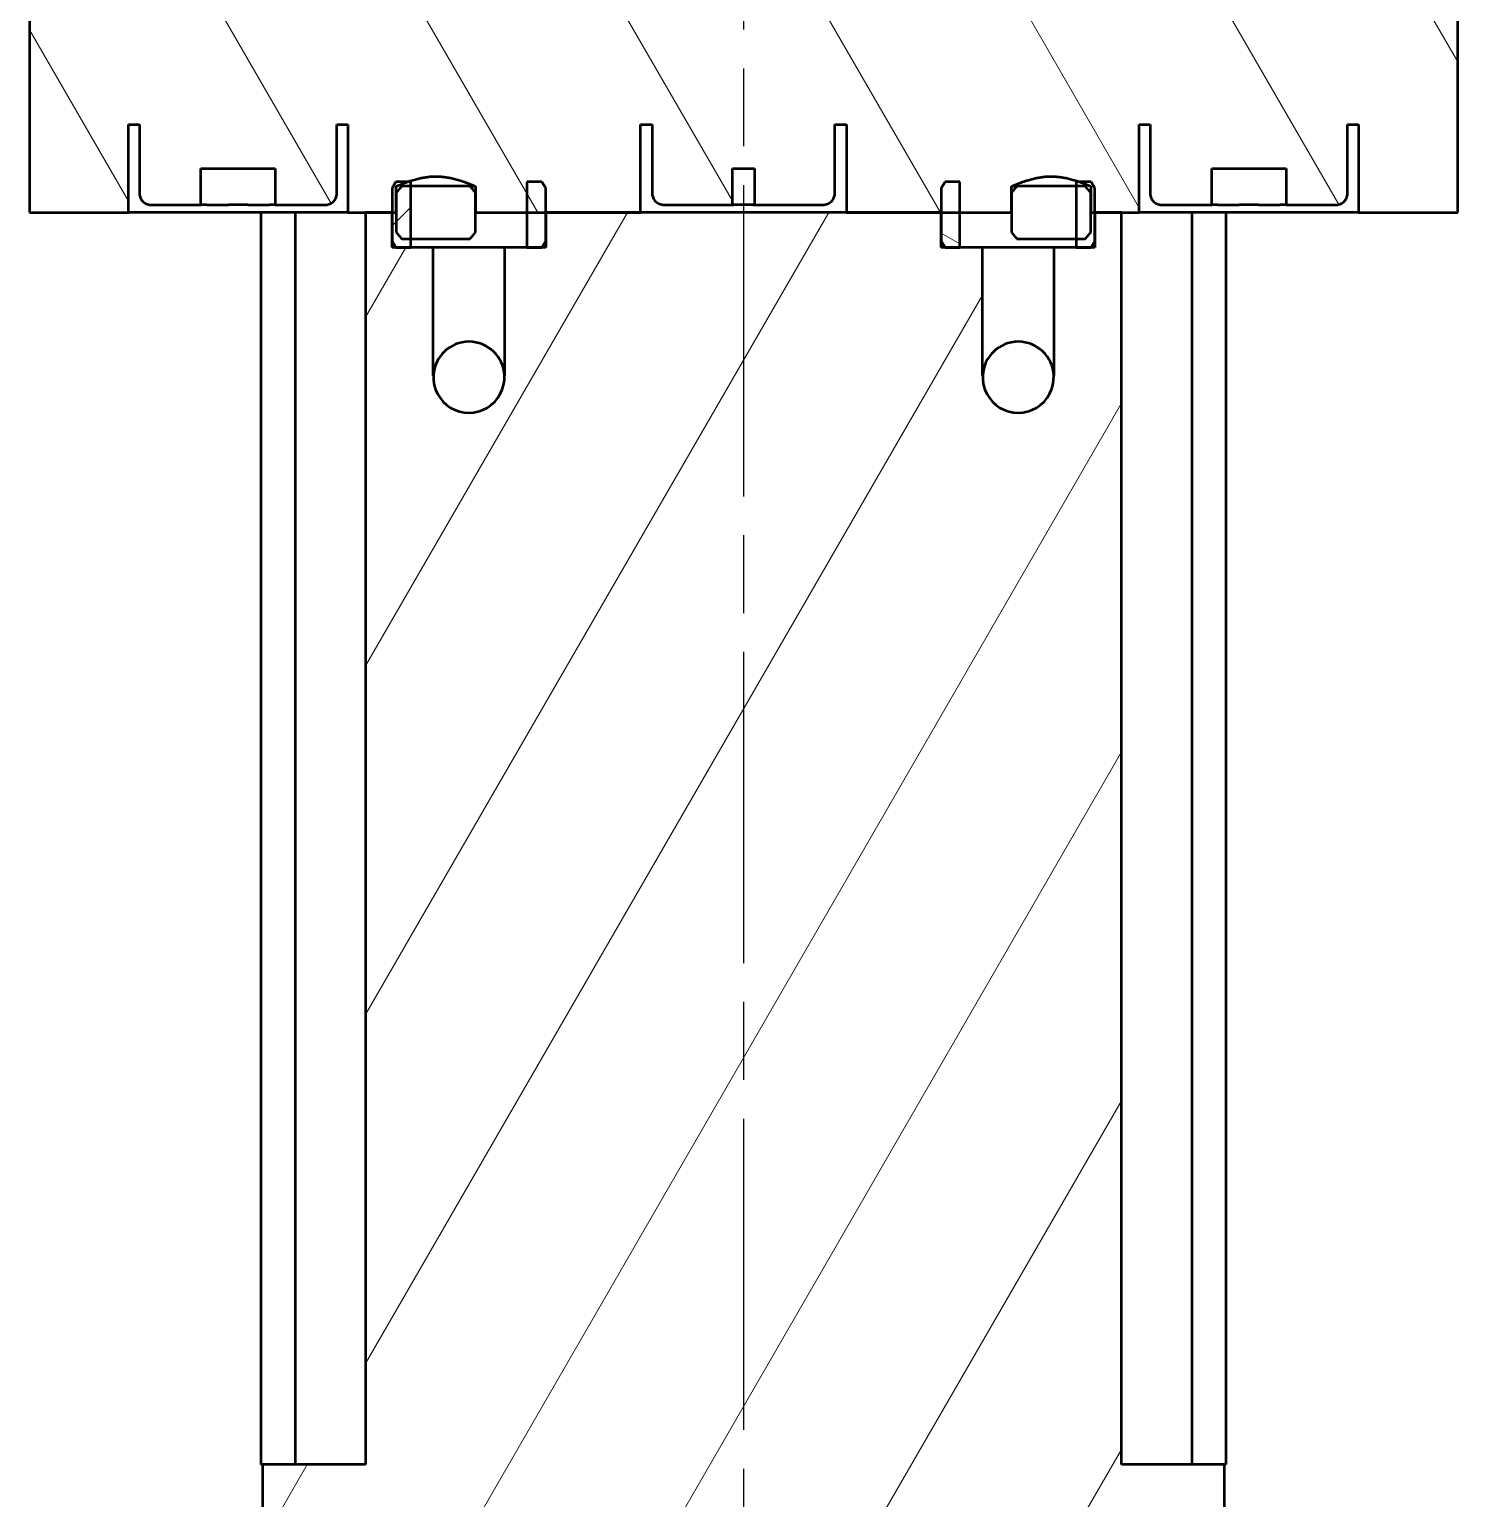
# Model space of a CAD drawing. Header units: millimetres. Extents: x 0 to 2376, y 0 to 1680.
# Drawn here: x 1873.5 to 1977.5, y 1016.9 to 1123.9 of the extents above; entities that cross this region are included whole.
import ezdxf

# ---------------------------------------------------------------- set-up
doc = ezdxf.new("R2010")
doc.units = ezdxf.units.MM
doc.header["$LTSCALE"] = 4
doc.linetypes.add('CHAIN', pattern=[0.3543, 0.2362, -0.0295, 0.0591, -0.0295])
for name, color, linetype, lineweight in [('Centerline (ISO)', 7, 'Continuous', 25), ('Hatch (ISO)', 7, 'Continuous', 18), ('Visible (ISO)', 7, 'Continuous', 50)]:
    doc.layers.add(name, color=color, linetype=linetype, lineweight=lineweight)
pattern_1 = [(150.00025, (0, 0), (-6.34995, -10.99855), [])]
pattern_2 = [(45, (0, 0), (-8.980256, 8.980256), [])]

msp = doc.modelspace()

# ---------------------------------------------------------------- hatches: boundary and pattern name
at = {"layer": 'Hatch (ISO)'}
h = msp.add_hatch(dxfattribs=at)
h.set_pattern_fill('ANSI31', color=256, scale=101.6, angle=75.0002, style=0)
h.set_pattern_definition([(120.0002, (0, 0), (-10.9985, -6.350034), [])])
edge = h.paths.add_edge_path()
edge.add_line((1873.47, 1126.57), (1873.47, 1110.57))
edge.add_line((1873.47, 1110.57), (1880.68, 1110.57))
edge.add_line((1880.68, 1110.57), (1880.68, 1116.97))
edge.add_line((1880.68, 1116.97), (1881.48, 1116.97))
edge.add_line((1881.48, 1116.97), (1881.48, 1111.93))
edge.add_spline(control_points=[(1881.48, 1111.93), (1881.48, 1111.83), (1881.51, 1111.71), (1881.58, 1111.53), (1881.65, 1111.43), (1881.79, 1111.29), (1881.89, 1111.23), (1882.07, 1111.15), (1882.19, 1111.13), (1882.29, 1111.13)], knot_values=[0, 0, 0, 0, 0.018495, 0.018495, 0.037015, 0.037015, 0.055571, 0.055571, 0.074163, 0.074163, 0.074163, 0.074163], degree=3, periodic=0)
edge.add_line((1882.29, 1111.13), (1885.96, 1111.13))
edge.add_line((1885.96, 1111.13), (1885.96, 1113.77))
edge.add_line((1885.96, 1113.77), (1891.37, 1113.77))
edge.add_line((1891.37, 1113.77), (1891.37, 1111.13))
edge.add_line((1891.37, 1111.13), (1895.04, 1111.13))
edge.add_spline(control_points=[(1895.04, 1111.13), (1895.14, 1111.13), (1895.26, 1111.15), (1895.44, 1111.23), (1895.54, 1111.29), (1895.68, 1111.43), (1895.75, 1111.53), (1895.82, 1111.71), (1895.85, 1111.83), (1895.85, 1111.93)], knot_values=[-0.074163, -0.074163, -0.074163, -0.074163, -0.055571, -0.055571, -0.037015, -0.037015, -0.018495, -0.018495, 0, 0, 0, 0], degree=3, periodic=0)
edge.add_line((1895.85, 1111.93), (1895.85, 1116.97))
edge.add_line((1895.85, 1116.97), (1896.65, 1116.97))
edge.add_line((1896.65, 1116.97), (1896.65, 1110.57))
edge.add_line((1896.65, 1110.57), (1897.95, 1110.57))
edge.add_line((1897.95, 1110.57), (1899.87, 1110.57))
edge.add_line((1899.87, 1110.57), (1900.18, 1110.57))
edge.add_line((1900.18, 1110.57), (1900.18, 1112.01))
edge.add_line((1900.18, 1112.01), (1900.18, 1112.49))
edge.add_spline(control_points=[(1900.18, 1112.49), (1900.63, 1112.67), (1901.02, 1112.81)], knot_values=[0, 0, 0, 0.042048, 0.042048, 0.042048], weights=[1, 1.050278, 1.089175], degree=2, periodic=0)
edge.add_spline(control_points=[(1901.02, 1112.81), (1903.3, 1113.59), (1905.95, 1112.49)], knot_values=[0.042048, 0.042048, 0.042048, 0.371521, 0.371521, 0.371521], weights=[1.089175, 1.39396, 1], degree=2, periodic=0)
edge.add_line((1905.95, 1112.49), (1905.95, 1110.57))
edge.add_line((1905.95, 1110.57), (1909.7, 1110.57))
edge.add_line((1909.7, 1110.57), (1911.06, 1110.57))
edge.add_line((1911.06, 1110.57), (1917.96, 1110.57))
edge.add_line((1917.96, 1110.57), (1917.96, 1116.97))
edge.add_line((1917.96, 1116.97), (1918.82, 1116.97))
edge.add_line((1918.82, 1116.97), (1918.82, 1111.93))
edge.add_spline(control_points=[(1918.82, 1111.93), (1918.82, 1111.83), (1918.84, 1111.72), (1918.92, 1111.54), (1918.99, 1111.44), (1919.14, 1111.3), (1919.25, 1111.23), (1919.45, 1111.15), (1919.58, 1111.13), (1919.7, 1111.13)], knot_values=[0, 0, 0, 0, 0.018, 0.018, 0.03676, 0.03676, 0.05661, 0.05661, 0.077686, 0.077686, 0.077686, 0.077686], degree=3, periodic=0)
edge.add_line((1919.7, 1111.13), (1924.66, 1111.13))
edge.add_line((1924.66, 1111.13), (1924.66, 1113.77))
edge.add_line((1924.66, 1113.77), (1926.27, 1113.77))
edge.add_line((1926.27, 1113.77), (1926.27, 1111.13))
edge.add_line((1926.27, 1111.13), (1931.23, 1111.13))
edge.add_spline(control_points=[(1931.23, 1111.13), (1931.35, 1111.13), (1931.48, 1111.15), (1931.68, 1111.23), (1931.79, 1111.3), (1931.94, 1111.44), (1932.01, 1111.54), (1932.09, 1111.72), (1932.11, 1111.83), (1932.11, 1111.93)], knot_values=[-0.077686, -0.077686, -0.077686, -0.077686, -0.05661, -0.05661, -0.03676, -0.03676, -0.018, -0.018, 0, 0, 0, 0], degree=3, periodic=0)
edge.add_line((1932.11, 1111.93), (1932.11, 1116.97))
edge.add_line((1932.11, 1116.97), (1932.97, 1116.97))
edge.add_line((1932.97, 1116.97), (1932.97, 1110.57))
edge.add_line((1932.97, 1110.57), (1939.87, 1110.57))
edge.add_line((1939.87, 1110.57), (1941.23, 1110.57))
edge.add_line((1941.23, 1110.57), (1944.98, 1110.57))
edge.add_line((1944.98, 1110.57), (1944.98, 1112.49))
edge.add_spline(control_points=[(1944.98, 1112.49), (1947.63, 1113.59), (1949.92, 1112.81)], knot_values=[0, 0, 0, 0.329473, 0.329473, 0.329473], weights=[1, 1.39396, 1.089175], degree=2, periodic=0)
edge.add_spline(control_points=[(1949.92, 1112.81), (1950.3, 1112.67), (1950.75, 1112.49)], knot_values=[0.329473, 0.329473, 0.329473, 0.371521, 0.371521, 0.371521], weights=[1.089175, 1.050278, 1], degree=2, periodic=0)
edge.add_line((1950.75, 1112.49), (1950.75, 1112.01))
edge.add_line((1950.75, 1112.01), (1950.75, 1110.57))
edge.add_line((1950.75, 1110.57), (1951.06, 1110.57))
edge.add_line((1951.06, 1110.57), (1952.99, 1110.57))
edge.add_line((1952.99, 1110.57), (1954.28, 1110.57))
edge.add_line((1954.28, 1110.57), (1954.28, 1116.97))
edge.add_line((1954.28, 1116.97), (1955.08, 1116.97))
edge.add_line((1955.08, 1116.97), (1955.08, 1111.93))
edge.add_spline(control_points=[(1955.08, 1111.93), (1955.08, 1111.83), (1955.11, 1111.71), (1955.18, 1111.53), (1955.25, 1111.43), (1955.39, 1111.29), (1955.49, 1111.23), (1955.67, 1111.15), (1955.79, 1111.13), (1955.89, 1111.13)], knot_values=[0, 0, 0, 0, 0.018495, 0.018495, 0.037015, 0.037015, 0.055571, 0.055571, 0.074163, 0.074163, 0.074163, 0.074163], degree=3, periodic=0)
edge.add_line((1955.89, 1111.13), (1959.56, 1111.13))
edge.add_line((1959.56, 1111.13), (1959.56, 1113.77))
edge.add_line((1959.56, 1113.77), (1964.97, 1113.77))
edge.add_line((1964.97, 1113.77), (1964.97, 1111.13))
edge.add_line((1964.97, 1111.13), (1968.64, 1111.13))
edge.add_spline(control_points=[(1968.64, 1111.13), (1968.74, 1111.13), (1968.86, 1111.15), (1969.04, 1111.23), (1969.14, 1111.29), (1969.28, 1111.43), (1969.35, 1111.53), (1969.42, 1111.71), (1969.45, 1111.83), (1969.45, 1111.93)], knot_values=[-0.074163, -0.074163, -0.074163, -0.074163, -0.055571, -0.055571, -0.037015, -0.037015, -0.018495, -0.018495, 0, 0, 0, 0], degree=3, periodic=0)
edge.add_line((1969.45, 1111.93), (1969.45, 1116.97))
edge.add_line((1969.45, 1116.97), (1970.25, 1116.97))
edge.add_line((1970.25, 1116.97), (1970.25, 1110.57))
edge.add_line((1970.25, 1110.57), (1977.47, 1110.57))
edge.add_line((1977.47, 1110.57), (1977.47, 1126.57))
edge.add_line((1977.47, 1126.57), (1971.85, 1126.57))
edge.add_line((1971.85, 1126.57), (1971.85, 1193.77))
edge.add_line((1971.85, 1193.77), (1971.85, 1280.17))
edge.add_spline(control_points=[(1971.85, 1280.17), (1970.98, 1281.04), (1970.25, 1281.77)], knot_values=[0, 0, 0, 0.141551, 0.141551, 0.141551], weights=[1, 1.004173, 1], degree=2, periodic=0)
edge.add_line((1970.25, 1281.77), (1954.28, 1281.77))
edge.add_spline(control_points=[(1954.28, 1281.77), (1953.55, 1281.04), (1952.68, 1280.17)], knot_values=[0, 0, 0, 0.141551, 0.141551, 0.141551], weights=[1, 1.004173, 1], degree=2, periodic=0)
edge.add_line((1952.68, 1280.17), (1952.68, 1193.77))
edge.add_line((1952.68, 1193.77), (1952.68, 1126.57))
edge.add_line((1952.68, 1126.57), (1931.07, 1126.57))
edge.add_line((1931.07, 1126.57), (1931.07, 1132.97))
edge.add_line((1931.07, 1132.97), (1931.23, 1132.97))
edge.add_line((1931.23, 1132.97), (1931.23, 1198.89))
edge.add_line((1931.23, 1198.89), (1931.23, 1212.81))
edge.add_line((1931.23, 1212.81), (1937.96, 1212.81))
edge.add_line((1937.96, 1212.81), (1937.96, 1225.61))
edge.add_line((1937.96, 1225.61), (1912.97, 1225.61))
edge.add_line((1912.97, 1225.61), (1912.97, 1212.81))
edge.add_line((1912.97, 1212.81), (1919.7, 1212.81))
edge.add_line((1919.7, 1212.81), (1919.7, 1198.89))
edge.add_line((1919.7, 1198.89), (1919.7, 1132.97))
edge.add_line((1919.7, 1132.97), (1919.87, 1132.97))
edge.add_line((1919.87, 1132.97), (1919.87, 1126.57))
edge.add_line((1919.87, 1126.57), (1898.25, 1126.57))
edge.add_line((1898.25, 1126.57), (1898.25, 1193.77))
edge.add_line((1898.25, 1193.77), (1898.25, 1280.17))
edge.add_spline(control_points=[(1898.25, 1280.17), (1897.38, 1281.04), (1896.65, 1281.77)], knot_values=[0, 0, 0, 0.141551, 0.141551, 0.141551], weights=[1, 1.004173, 1], degree=2, periodic=0)
edge.add_line((1896.65, 1281.77), (1880.68, 1281.77))
edge.add_spline(control_points=[(1880.68, 1281.77), (1879.95, 1281.04), (1879.08, 1280.17)], knot_values=[0, 0, 0, 0.141551, 0.141551, 0.141551], weights=[1, 1.004173, 1], degree=2, periodic=0)
edge.add_line((1879.08, 1280.17), (1879.08, 1193.77))
edge.add_line((1879.08, 1193.77), (1879.08, 1126.57))
edge.add_line((1879.08, 1126.57), (1873.47, 1126.57))
h = msp.add_hatch(dxfattribs=at)
h.set_pattern_fill('ANSI31', color=256, scale=101.6, style=0)
h.set_pattern_definition(pattern_2)
h.paths.add_polyline_path([(1901.23, 1112.81), (1901.02, 1112.81), (1900.14, 1112.81), (1899.87, 1112.33), (1899.87, 1110.57), (1899.87, 1108.49), (1900.14, 1108.01), (1901.23, 1108.01)])
h = msp.add_hatch(dxfattribs=at)
h.set_pattern_fill('ANSI31', color=256, scale=101.6, style=0)
h.set_pattern_definition(pattern_2)
h.paths.add_polyline_path([(1910.79, 1112.81), (1909.7, 1112.81), (1909.7, 1110.57), (1909.7, 1108.01), (1910.79, 1108.01), (1911.06, 1108.49), (1911.06, 1110.57), (1911.06, 1112.33)])
h = msp.add_hatch(dxfattribs=at)
h.set_pattern_fill('ANSI31', color=256, scale=101.6, angle=105.0002, style=0)
h.set_pattern_definition(pattern_1)
h.paths.add_polyline_path([(1941.23, 1112.81), (1940.14, 1112.81), (1939.87, 1112.33), (1939.87, 1110.57), (1939.87, 1108.49), (1940.14, 1108.01), (1941.23, 1108.01), (1941.23, 1110.57)])
h = msp.add_hatch(dxfattribs=at)
h.set_pattern_fill('ANSI31', color=256, scale=101.6, angle=105.0002, style=0)
h.set_pattern_definition(pattern_1)
h.paths.add_polyline_path([(1950.79, 1112.81), (1949.92, 1112.81), (1949.7, 1112.81), (1949.7, 1108.01), (1950.79, 1108.01), (1951.06, 1108.49), (1951.06, 1110.57), (1951.06, 1112.33)])
h = msp.add_hatch(dxfattribs=at)
h.set_pattern_fill('ANSI31', color=256, scale=101.6, angle=15, style=0)
h.set_pattern_definition([(60, (0, 0), (-10.99852, 6.350004), [])])
edge = h.paths.add_edge_path()
edge.add_line((1960.49, 1019.37), (1952.99, 1019.37))
edge.add_line((1952.99, 1019.37), (1952.99, 1110.57))
edge.add_line((1952.99, 1110.57), (1951.06, 1110.57))
edge.add_line((1951.06, 1110.57), (1951.06, 1108.49))
edge.add_line((1951.06, 1108.49), (1951.06, 1108.01))
edge.add_line((1951.06, 1108.01), (1950.79, 1108.01))
edge.add_line((1950.79, 1108.01), (1949.7, 1108.01))
edge.add_line((1949.7, 1108.01), (1948.06, 1108.01))
edge.add_line((1948.06, 1108.01), (1948.06, 1098.7))
edge.add_ellipse((1945.47, 1098.57), major_axis=(0.13, -2.59), ratio=1, start_angle=264.2704, end_angle=450, ccw=False)
edge.add_line((1942.87, 1098.7), (1942.87, 1108.01))
edge.add_line((1942.87, 1108.01), (1941.23, 1108.01))
edge.add_line((1941.23, 1108.01), (1940.14, 1108.01))
edge.add_line((1940.14, 1108.01), (1939.87, 1108.01))
edge.add_line((1939.87, 1108.01), (1939.87, 1108.49))
edge.add_line((1939.87, 1108.49), (1939.87, 1110.57))
edge.add_line((1939.87, 1110.57), (1932.97, 1110.57))
edge.add_line((1932.97, 1110.57), (1917.96, 1110.57))
edge.add_line((1917.96, 1110.57), (1911.06, 1110.57))
edge.add_line((1911.06, 1110.57), (1911.06, 1108.49))
edge.add_line((1911.06, 1108.49), (1911.06, 1108.01))
edge.add_line((1911.06, 1108.01), (1910.79, 1108.01))
edge.add_line((1910.79, 1108.01), (1909.7, 1108.01))
edge.add_line((1909.7, 1108.01), (1908.06, 1108.01))
edge.add_line((1908.06, 1108.01), (1908.06, 1098.7))
edge.add_ellipse((1905.47, 1098.57), major_axis=(0.13, -2.59), ratio=1, start_angle=264.2704, end_angle=450, ccw=False)
edge.add_line((1902.87, 1098.7), (1902.87, 1108.01))
edge.add_line((1902.87, 1108.01), (1901.23, 1108.01))
edge.add_line((1901.23, 1108.01), (1900.14, 1108.01))
edge.add_line((1900.14, 1108.01), (1899.87, 1108.01))
edge.add_line((1899.87, 1108.01), (1899.87, 1108.49))
edge.add_line((1899.87, 1108.49), (1899.87, 1110.57))
edge.add_line((1899.87, 1110.57), (1897.95, 1110.57))
edge.add_line((1897.95, 1110.57), (1897.95, 1019.37))
edge.add_line((1897.95, 1019.37), (1890.44, 1019.37))
edge.add_line((1890.44, 1019.37), (1890.44, 1012.97))
edge.add_line((1890.44, 1012.97), (1890.39, 1012.97))
edge.add_line((1890.39, 1012.97), (1890.39, 1005.77))
edge.add_line((1890.39, 1005.77), (1893.71, 1005.77))
edge.add_ellipse((1907.71, 995.37), major_axis=(10.4, 14), ratio=1, start_angle=70.6075, end_angle=90, ccw=False)
edge.add_line((1897.95, 1009.82), (1897.06, 1011.15))
edge.add_ellipse((1907.71, 995.37), major_axis=(15.78, 10.65), ratio=1, start_angle=85, end_angle=90, ccw=False)
edge.add_ellipse((1907.71, 995.37), major_axis=(16.65, 9.23), ratio=1, start_angle=358, end_angle=450, ccw=False)
edge.add_line((1924.67, 1004.01), (1923.24, 1003.28))
edge.add_ellipse((1907.71, 995.37), major_axis=(7.92, -15.54), ratio=1, start_angle=341.4421, end_angle=450, ccw=False)
edge.add_line((1910.27, 978.12), (1910.27, 977.27))
edge.add_ellipse((1925.47, 1081.61), major_axis=(104.34, -15.2), ratio=1, start_angle=270, end_angle=286.5766)
edge.add_line((1940.66, 977.27), (1940.66, 978.12))
edge.add_ellipse((1943.23, 995.37), major_axis=(-17.25, 2.56), ratio=1, start_angle=341.4421, end_angle=450, ccw=False)
edge.add_line((1927.69, 1003.28), (1926.26, 1004.01))
edge.add_ellipse((1943.23, 995.37), major_axis=(8.64, 16.96), ratio=1, start_angle=358, end_angle=450, ccw=False)
edge.add_ellipse((1943.23, 995.37), major_axis=(16.65, -9.23), ratio=1, start_angle=85, end_angle=90, ccw=False)
edge.add_line((1953.87, 1011.15), (1952.98, 1009.82))
edge.add_ellipse((1943.23, 995.37), major_axis=(14.46, -9.75), ratio=1, start_angle=70.6075, end_angle=90, ccw=False)
edge.add_line((1957.22, 1005.77), (1960.54, 1005.77))
edge.add_line((1960.54, 1005.77), (1960.54, 1012.97))
edge.add_line((1960.54, 1012.97), (1960.49, 1012.97))
edge.add_line((1960.49, 1012.97), (1960.49, 1019.37))

# ---------------------------------------------------------------- linework, layer by layer
at = {"layer": 'Centerline (ISO)', "linetype": 'CHAIN', "ltscale": 23.990969}
msp.add_line((1925.47, 1384.56), (1925.47, 1009.37), dxfattribs=at)
at = {"layer": 'Visible (ISO)'}
for p, q in [((1873.47, 1126.57), (1873.47, 1110.57)), ((1977.47, 1110.57), (1977.47, 1126.57)), ((1880.68, 1110.57), (1880.68, 1116.97)), ((1880.68, 1116.97), (1881.48, 1116.97)), ((1881.48, 1116.97), (1881.48, 1111.93)), ((1895.85, 1111.93), (1895.85, 1116.97)), ((1895.85, 1116.97), (1896.65, 1116.97)), ((1896.65, 1116.97), (1896.65, 1110.57)), ((1917.96, 1110.57), (1917.96, 1116.97)), ((1917.96, 1116.97), (1918.82, 1116.97)), ((1918.82, 1116.97), (1918.82, 1111.93)), ((1932.11, 1111.93), (1932.11, 1116.97)), ((1932.11, 1116.97), (1932.97, 1116.97)), ((1932.97, 1116.97), (1932.97, 1110.57)), ((1954.28, 1110.57), (1954.28, 1116.97)), ((1954.28, 1116.97), (1955.08, 1116.97)), ((1955.08, 1116.97), (1955.08, 1111.93)), ((1969.45, 1111.93), (1969.45, 1116.97)), ((1969.45, 1116.97), (1970.25, 1116.97)), ((1970.25, 1116.97), (1970.25, 1110.57)), ((1885.96, 1111.13), (1885.96, 1113.77)), ((1885.96, 1113.77), (1891.37, 1113.77)), ((1891.37, 1113.77), (1891.37, 1111.13)), ((1924.66, 1111.13), (1924.66, 1113.77)), ((1924.66, 1113.77), (1926.27, 1113.77)), ((1926.27, 1113.77), (1926.27, 1111.13)), ((1959.56, 1111.13), (1959.56, 1113.77)), ((1959.56, 1113.77), (1964.97, 1113.77)), ((1964.97, 1113.77), (1964.97, 1111.13)), ((1900.14, 1112.81), (1899.87, 1112.33)), ((1899.87, 1112.33), (1899.87, 1108.49)), ((1901.23, 1112.81), (1900.14, 1112.81)), ((1900.18, 1110.57), (1900.18, 1112.49)), ((1900.18, 1112.01), (1900.18, 1109.13)), ((1905.55, 1112.49), (1900.58, 1112.49)), ((1901.23, 1108.01), (1901.23, 1112.81)), ((1901.23, 1112.81), (1901.23, 1112.81)), ((1905.55, 1112.49), (1905.95, 1112.49)), ((1905.95, 1112.49), (1905.95, 1110.57)), ((1905.95, 1109.13), (1905.95, 1112.01)), ((1910.79, 1112.81), (1909.7, 1112.81)), ((1909.7, 1112.81), (1909.7, 1108.01)), ((1911.06, 1112.33), (1910.79, 1112.81)), ((1911.06, 1108.49), (1911.06, 1112.33)), ((1940.14, 1112.81), (1939.87, 1112.33)), ((1939.87, 1112.33), (1939.87, 1108.49)), ((1941.23, 1112.81), (1940.14, 1112.81)), ((1941.23, 1108.01), (1941.23, 1112.81)), ((1944.98, 1110.57), (1944.98, 1112.49)), ((1944.98, 1112.49), (1945.38, 1112.49)), ((1944.98, 1112.01), (1944.98, 1109.13)), ((1950.35, 1112.49), (1945.38, 1112.49)), ((1950.79, 1112.81), (1949.7, 1112.81)), ((1949.7, 1112.81), (1949.7, 1108.01)), ((1949.7, 1112.81), (1949.7, 1112.81)), ((1950.75, 1112.49), (1950.75, 1110.57)), ((1950.75, 1109.13), (1950.75, 1112.01)), ((1951.06, 1112.33), (1950.79, 1112.81)), ((1951.06, 1108.49), (1951.06, 1112.33)), ((1882.29, 1111.13), (1885.96, 1111.13)), ((1886.38, 1111.13), (1885.96, 1111.13)), ((1886.38, 1111.13), (1887.96, 1111.13)), ((1889.37, 1111.13), (1887.96, 1111.13)), ((1889.37, 1111.13), (1890.95, 1111.13)), ((1891.37, 1111.13), (1890.95, 1111.13)), ((1891.37, 1111.13), (1895.04, 1111.13)), ((1919.7, 1111.13), (1924.66, 1111.13)), ((1924.66, 1111.13), (1924.76, 1111.13)), ((1926.17, 1111.13), (1924.76, 1111.13)), ((1926.17, 1111.13), (1926.27, 1111.13)), ((1926.27, 1111.13), (1931.23, 1111.13)), ((1955.89, 1111.13), (1959.56, 1111.13)), ((1959.98, 1111.13), (1959.56, 1111.13)), ((1959.98, 1111.13), (1961.56, 1111.13)), ((1962.97, 1111.13), (1961.56, 1111.13)), ((1962.97, 1111.13), (1964.55, 1111.13)), ((1964.97, 1111.13), (1964.55, 1111.13)), ((1964.97, 1111.13), (1968.64, 1111.13)), ((1873.47, 1110.57), (1880.68, 1110.57)), ((1890.33, 1110.57), (1880.68, 1110.57)), ((1892.83, 1110.57), (1890.33, 1110.57)), ((1890.33, 1110.57), (1890.33, 1019.37)), ((1894.38, 1110.57), (1892.83, 1110.57)), ((1892.83, 1110.57), (1892.83, 1019.37)), ((1896.65, 1110.57), (1894.38, 1110.57)), ((1896.65, 1110.57), (1900.18, 1110.57)), ((1899.87, 1110.57), (1897.95, 1110.57)), ((1897.95, 1110.57), (1897.95, 1019.37)), ((1899.87, 1108.01), (1899.87, 1110.57)), ((1905.95, 1110.57), (1917.96, 1110.57)), ((1939.87, 1110.57), (1911.06, 1110.57)), ((1911.06, 1110.57), (1911.06, 1108.01)), ((1932.97, 1110.57), (1944.98, 1110.57)), ((1939.87, 1108.01), (1939.87, 1110.57)), ((1950.75, 1110.57), (1954.28, 1110.57)), ((1952.99, 1110.57), (1951.06, 1110.57)), ((1951.06, 1110.57), (1951.06, 1108.01)), ((1952.99, 1019.37), (1952.99, 1110.57)), ((1956.55, 1110.57), (1954.28, 1110.57)), ((1958.11, 1110.57), (1956.55, 1110.57)), ((1960.6, 1110.57), (1958.11, 1110.57)), ((1958.11, 1110.57), (1958.11, 1019.37)), ((1970.25, 1110.57), (1960.6, 1110.57)), ((1960.6, 1110.57), (1960.6, 1019.37)), ((1970.25, 1110.57), (1977.47, 1110.57)), ((1899.87, 1108.49), (1900.14, 1108.01)), ((1902.87, 1108.01), (1899.87, 1108.01)), ((1900.14, 1108.01), (1901.23, 1108.01)), ((1900.58, 1108.65), (1905.55, 1108.65)), ((1902.87, 1098.7), (1902.87, 1108.01)), ((1908.06, 1108.01), (1902.87, 1108.01)), ((1911.06, 1108.01), (1908.06, 1108.01)), ((1908.06, 1108.01), (1908.06, 1098.7)), ((1909.7, 1108.01), (1910.79, 1108.01)), ((1910.79, 1108.01), (1911.06, 1108.49)), ((1939.87, 1108.49), (1940.14, 1108.01)), ((1942.87, 1108.01), (1939.87, 1108.01)), ((1940.14, 1108.01), (1941.23, 1108.01)), ((1942.87, 1098.7), (1942.87, 1108.01)), ((1948.06, 1108.01), (1942.87, 1108.01)), ((1945.38, 1108.65), (1950.35, 1108.65)), ((1951.06, 1108.01), (1948.06, 1108.01)), ((1948.06, 1108.01), (1948.06, 1098.7)), ((1949.7, 1108.01), (1950.79, 1108.01)), ((1950.79, 1108.01), (1951.06, 1108.49)), ((1890.44, 1019.37), (1890.33, 1019.37)), ((1897.95, 1019.37), (1890.44, 1019.37)), ((1890.44, 1019.37), (1890.44, 1012.97)), ((1960.49, 1019.37), (1952.99, 1019.37)), ((1960.49, 1012.97), (1960.49, 1019.37)), ((1960.6, 1019.37), (1960.49, 1019.37))]:
    msp.add_line(p, q, dxfattribs=at)
for centre, start, end in [((1905.47, 1098.57), 2.8648, 177.1352), ((1945.47, 1098.57), 2.8648, 177.1352), ((1905.47, 1098.57), 177.1352, 2.8648), ((1945.47, 1098.57), 177.1352, 2.8648)]:
    msp.add_arc(centre, 2.59, start, end, dxfattribs=at)
for points, weights in [([(1900.18, 1112.49), (1903.07, 1113.69), (1905.95, 1112.49)], [1, 1.44423836448, 1]), ([(1944.98, 1112.49), (1947.87, 1113.69), (1950.75, 1112.49)], [1, 1.44423836448, 1]), ([(1900.58, 1112.49), (1900.39, 1112.26), (1900.18, 1112.01)], [1, 1.00133240775, 1]), ([(1905.95, 1112.01), (1905.74, 1112.26), (1905.55, 1112.49)], [1, 1.00133240775, 1]), ([(1945.38, 1112.49), (1945.19, 1112.26), (1944.98, 1112.01)], [1, 1.00133240775, 1]), ([(1950.75, 1112.01), (1950.54, 1112.26), (1950.35, 1112.49)], [1, 1.00133240775, 1]), ([(1900.18, 1109.13), (1900.39, 1108.87), (1900.58, 1108.65)], [1, 1.00133240775, 1]), ([(1905.55, 1108.65), (1905.74, 1108.87), (1905.95, 1109.13)], [1, 1.00133240775, 1]), ([(1944.98, 1109.13), (1945.19, 1108.87), (1945.38, 1108.65)], [1, 1.00133240775, 1]), ([(1950.35, 1108.65), (1950.54, 1108.87), (1950.75, 1109.13)], [1, 1.00133240775, 1])]:
    msp.add_rational_spline(points, weights, degree=2, dxfattribs=at)
for points, knots in [([(1881.48, 1111.93), (1881.48, 1111.83), (1881.51, 1111.71), (1881.58, 1111.53), (1881.65, 1111.43), (1881.79, 1111.29), (1881.89, 1111.23), (1882.07, 1111.15), (1882.19, 1111.13), (1882.29, 1111.13)], [0, 0, 0, 0, 0.01849476, 0.01849476, 0.03701523, 0.03701523, 0.05557092, 0.05557092, 0.07416336, 0.07416336, 0.07416336, 0.07416336]), ([(1895.04, 1111.13), (1895.14, 1111.13), (1895.26, 1111.15), (1895.44, 1111.23), (1895.54, 1111.29), (1895.68, 1111.43), (1895.75, 1111.53), (1895.82, 1111.71), (1895.85, 1111.83), (1895.85, 1111.93)], [-0.07416336, -0.07416336, -0.07416336, -0.07416336, -0.05557092, -0.05557092, -0.03701523, -0.03701523, -0.01849476, -0.01849476, 0, 0, 0, 0]), ([(1918.82, 1111.93), (1918.82, 1111.83), (1918.84, 1111.72), (1918.92, 1111.54), (1918.99, 1111.44), (1919.14, 1111.3), (1919.25, 1111.23), (1919.45, 1111.15), (1919.58, 1111.13), (1919.7, 1111.13)], [0, 0, 0, 0, 0.01799964, 0.01799964, 0.03675987, 0.03675987, 0.05661038, 0.05661038, 0.07768596, 0.07768596, 0.07768596, 0.07768596]), ([(1931.23, 1111.13), (1931.35, 1111.13), (1931.48, 1111.15), (1931.68, 1111.23), (1931.79, 1111.3), (1931.94, 1111.44), (1932.01, 1111.54), (1932.09, 1111.72), (1932.11, 1111.83), (1932.11, 1111.93)], [-0.07768596, -0.07768596, -0.07768596, -0.07768596, -0.05661038, -0.05661038, -0.03675987, -0.03675987, -0.01799964, -0.01799964, 0, 0, 0, 0]), ([(1955.08, 1111.93), (1955.08, 1111.83), (1955.11, 1111.71), (1955.18, 1111.53), (1955.25, 1111.43), (1955.39, 1111.29), (1955.49, 1111.23), (1955.67, 1111.15), (1955.79, 1111.13), (1955.89, 1111.13)], [0, 0, 0, 0, 0.01849476, 0.01849476, 0.03701523, 0.03701523, 0.05557092, 0.05557092, 0.07416336, 0.07416336, 0.07416336, 0.07416336]), ([(1968.64, 1111.13), (1968.74, 1111.13), (1968.86, 1111.15), (1969.04, 1111.23), (1969.14, 1111.29), (1969.28, 1111.43), (1969.35, 1111.53), (1969.42, 1111.71), (1969.45, 1111.83), (1969.45, 1111.93)], [-0.07416336, -0.07416336, -0.07416336, -0.07416336, -0.05557092, -0.05557092, -0.03701523, -0.03701523, -0.01849476, -0.01849476, 0, 0, 0, 0])]:
    msp.add_open_spline(points, degree=3, knots=knots, dxfattribs=at)

doc.saveas('drawing.dxf')
